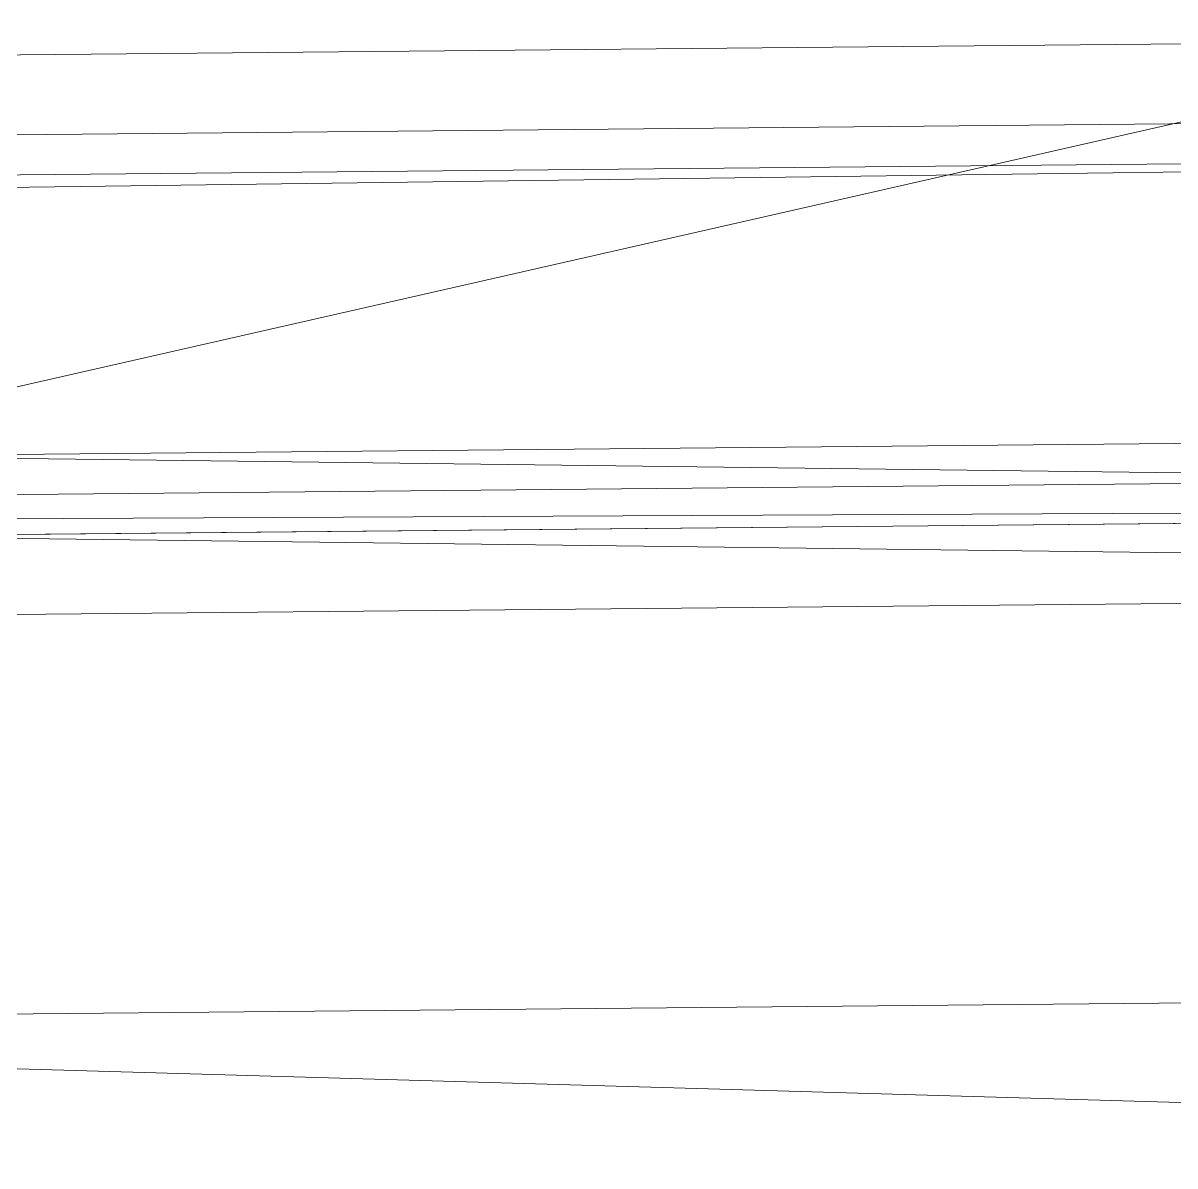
# Model space of a CAD drawing. Header units: millimetres. Extents: x -284281 to 1648660, y -821378 to -151356.
# Drawn here: x -263825.2 to -263756, y -271284.6 to -271216 of the extents above; entities that cross this region are included whole.
import ezdxf

# ---------------------------------------------------------------- set-up
doc = ezdxf.new("R2010")
doc.units = ezdxf.units.MM
doc.header["$MEASUREMENT"] = 0

# ---------------------------------------------------------------- blocks, each defined once
blk = doc.blocks.new('Forme_117_1')
at = {"color": 7, "linetype": 'Continuous', "lineweight": 20, "flags": 128}
for points in [[(162530.853, -271273.321), (162218.087, -271276.285), (162215.341, -271276.491), (162212.263, -271277.132), (162209.297, -271278.168), (162206.49, -271279.587), (162203.891, -271281.363), (162201.558, -271283.449), (162199.505, -271285.833), (162197.778, -271288.465), (162196.424, -271291.298), (162195.433, -271294.284), (162194.85, -271297.374), (162194.696, -271300.111), (162197.432, -271588.89)], [(162218.087, -271276.285), (162530.571, -271285.325), (162532.144, -271285.418), (162533.683, -271285.703), (162535.175, -271286.193), (162536.586, -271286.876), (162537.902, -271287.739), (162539.088, -271288.76), (162540.143, -271289.926), (162541.019, -271291.226), (162541.729, -271292.623), (162542.247, -271294.106), (162542.573, -271295.651), (162542.684, -271297.21), (162545.412, -271585.197), (162545.622, -271606.004)]]:
    blk.add_lwpolyline(points, dxfattribs=at)
blk = doc.blocks.new('Forme_118_1')
at = {"color": 7, "linetype": 'Continuous', "lineweight": 20, "flags": 128}
for points in [[(162284.894, -271218.049), (162395.182, -271217.004), (162505.469, -271215.959)], [(162505.696, -271239.958), (162395.182, -271217.004), (162285.122, -271242.048)], [(162292.681, -271241.976), (162513.268, -271239.886)], [(162513.313, -271244.686), (162292.681, -271241.976)], [(162292.727, -271246.776), (162513.313, -271244.686)], [(162513.359, -271249.486), (162292.727, -271246.776)], [(162513.359, -271249.486), (162292.772, -271251.576)]]:
    blk.add_lwpolyline(points, dxfattribs=at)
blk = doc.blocks.new('Forme_120_1')
at = {"color": 7, "linetype": 'Continuous', "lineweight": 20, "flags": 128}
for points in [[(161976.264, -271228.173), (162502.705, -271223.186)], [(162502.705, -271223.186), (161976.283, -271230.167)], [(161976.446, -271247.372), (162502.887, -271242.385)]]:
    blk.add_lwpolyline(points, dxfattribs=at)
blk = doc.blocks.new('Forme_121_1')
at = {"color": 7, "linetype": 'Continuous', "lineweight": 20, "flags": 128}
for points in [[(162503.63, -271220.777), (161983.193, -271225.708)], [(162503.858, -271244.776), (161983.397, -271247.243)], [(162503.858, -271244.776), (161983.42, -271249.706)]]:
    blk.add_lwpolyline(points, dxfattribs=at)

msp = doc.modelspace()

# ---------------------------------------------------------------- linework, layer by layer
at = {"color": 7, "linetype": 'Continuous', "lineweight": 20, "flags": 128}
for points in [[(-263844.43727, -271218.04901), (-263734.15019, -271217.00416), (-263623.86311, -271215.9593)], [(-263623.63575, -271239.95822), (-263734.15019, -271217.00416), (-263844.2099, -271242.04794)], [(-263625.70156, -271220.77693), (-264146.13864, -271225.70754)], [(-264153.06728, -271228.17329), (-263626.62678, -271223.18581)], [(-263626.62678, -271223.18581), (-264153.04839, -271230.1668)], [(-263836.65024, -271241.97632), (-263616.06409, -271239.88649)], [(-263616.01861, -271244.68627), (-263836.65024, -271241.97632)], [(-264152.88538, -271247.37242), (-263626.44489, -271242.38494)], [(-263625.47419, -271244.77586), (-264145.93462, -271247.24298)], [(-263625.47419, -271244.77586), (-264145.91128, -271249.70646)], [(-263836.60477, -271246.7761), (-263616.01861, -271244.68627)], [(-263615.97314, -271249.48606), (-263836.60477, -271246.7761)], [(-263615.97314, -271249.48606), (-263836.55929, -271251.57588)], [(-263598.47855, -271273.32139), (-263911.24458, -271276.28453), (-263913.99076, -271276.49055), (-263917.06882, -271277.13174), (-263920.03514, -271278.16789), (-263922.84183, -271279.58654), (-263925.44111, -271281.36325), (-263927.77345, -271283.44944), (-263929.82697, -271285.833), (-263931.5541, -271288.46548), (-263932.90733, -271291.29843), (-263933.89909, -271294.28395), (-263934.48184, -271297.37361), (-263934.63592, -271300.1112), (-263931.90003, -271588.89024)], [(-263911.24458, -271276.28453), (-263598.76085, -271285.32461), (-263597.18789, -271285.41771), (-263595.64912, -271285.70314), (-263594.15641, -271286.19303), (-263592.74588, -271286.87569), (-263591.42964, -271287.73926), (-263590.24392, -271288.76008), (-263589.18882, -271289.92613), (-263588.31247, -271291.22589), (-263587.6032, -271292.62323), (-263587.08513, -271294.10639), (-263586.75847, -271295.65137), (-263586.6477, -271297.21039), (-263583.91932, -271585.19747), (-263583.7102, -271606.00442)]]:
    msp.add_lwpolyline(points, dxfattribs=at)

# ---------------------------------------------------------------- block references
at = {"linetype": 'Continuous', "lineweight": 0}
for name in ['Forme_118_1', 'Forme_121_1', 'Forme_120_1', 'Forme_117_1']:
    msp.add_blockref(name, (-426129.3317, 0), dxfattribs=at)

doc.saveas('drawing.dxf')
